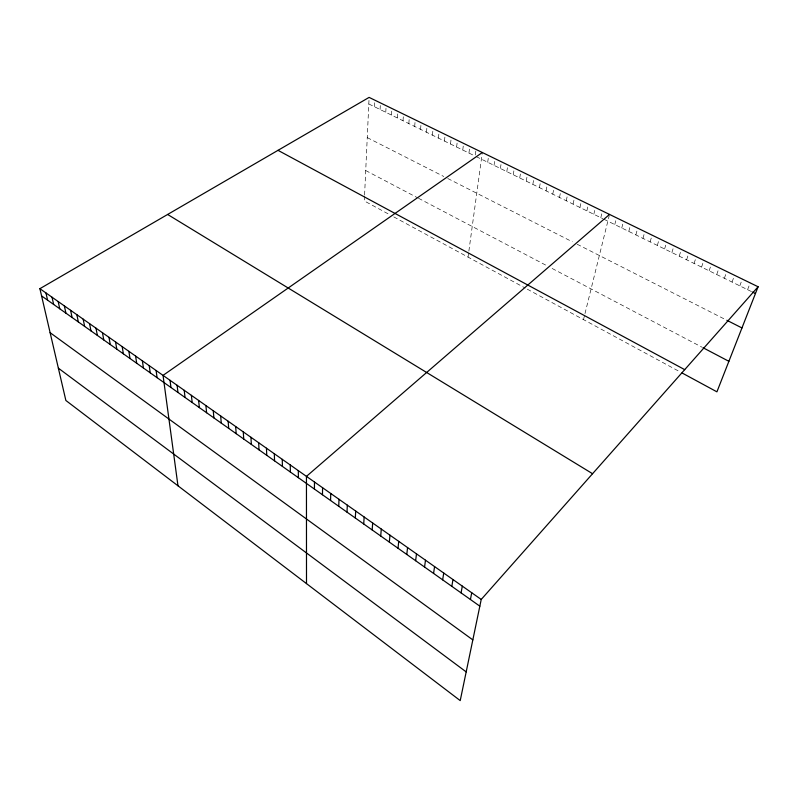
<?xml version="1.0" encoding="UTF-8"?>
<svg xmlns="http://www.w3.org/2000/svg" width="798" height="798" viewBox="0 0 798 798"><rect width="100%" height="100%" fill="white"/><g stroke="black" fill="none" stroke-linecap="round" stroke-linejoin="round"><path stroke-width="0.6" stroke-dasharray="3.99 2.99" d="M364.536 195.989L364.307 200.946L389.514 214.592M364.586 194.981L369.115 97.396M374.432 106.723L374.761 100.149M380.077 109.496L380.437 102.912M385.763 112.279L386.152 105.695M391.479 115.082L391.898 108.488M397.234 117.905L397.683 111.301M403.01 120.737L403.499 114.134M408.835 123.59L409.344 116.987M414.681 126.463L415.229 119.85M420.576 129.346L421.144 122.722M426.491 132.249L427.1 125.625M432.446 135.171L433.085 128.538M438.441 138.104L439.109 131.471M444.466 141.066L445.174 134.423M450.531 144.039L451.269 137.396M456.636 147.032L457.404 140.378M462.77 150.034L463.578 143.381M468.945 153.066L469.793 146.403M475.309 155.002L476.037 149.445M468.047 257.106L468.596 253.116M468.865 251.111L482.321 152.508M487.698 162.253L488.645 155.59M494.032 165.356L495.009 158.682M500.396 168.478L501.413 161.804M506.8 171.62L507.857 164.937M513.244 174.782L514.341 168.089M519.727 177.954L520.855 171.271M526.251 181.156L527.418 174.463M532.825 184.378L534.032 177.675M539.428 187.62L540.675 180.917M546.071 190.872L547.358 184.168M552.765 194.153L554.091 187.45M559.498 197.455L560.864 190.742M566.271 200.777L567.677 194.064M573.094 204.118L574.54 197.405M579.956 207.48L581.443 200.757M586.859 210.872L588.395 204.148M593.812 214.273L595.388 207.55M600.804 217.704L602.43 210.971M583.508 319.609L584.495 315.609M584.984 313.604L609.233 215.55M614.779 224.557L616.495 217.824M621.762 227.979L623.517 221.236M628.784 231.42L630.58 224.677M635.856 234.891L637.702 228.148M642.969 238.373L644.854 231.629M650.131 241.884L652.066 235.141M657.333 245.425L659.318 238.672M664.584 248.976L666.619 242.223M671.886 252.557L673.971 245.804M679.238 256.158L681.362 249.405M686.629 259.789L688.814 253.026M694.08 263.43L696.305 256.677M701.572 267.111L703.846 260.348M709.113 270.811L711.447 264.048M716.714 274.532L719.088 267.769M724.355 278.283L726.788 271.519M732.055 282.053L734.539 275.29M739.796 285.854L742.34 279.081M747.596 289.674L750.19 282.911M368.806 103.969L474.122 155.6M476.207 156.617L602.819 218.692M603.827 219.191L751.526 291.599M367.25 137.615L443.818 176.508M447.758 178.503L572.346 241.794M577.124 244.218L725.801 319.739M365.723 170.543L417.554 197.774M418.491 198.263L545.732 265.106M552.096 268.447L701.991 347.19M393.783 216.906L525.214 288.048M527.229 289.145L680.096 371.898"/><path stroke-width="1.2" d="M314.432 489.074L314.482 482.032M322.472 494.76L322.582 487.738M330.572 500.506L330.751 493.483M338.751 506.291L338.99 499.289M347 512.126L347.31 505.144M355.319 518.022L355.689 511.049M363.718 523.957L364.147 517.004M372.177 529.952L372.676 523.009M380.716 535.997L381.284 529.074M389.334 542.101L389.973 535.189M398.022 548.246L398.731 541.353M406.79 554.46L407.569 547.578M415.638 560.715L416.486 553.862M424.566 567.039L425.484 560.196M433.573 573.413L434.571 566.59M442.661 579.847L443.728 573.044M451.828 586.34L452.975 579.557M461.074 592.884L462.311 586.131M470.421 599.498L471.728 592.754M758.1 286.761L481.234 599.448L460.217 700.604L65.865 400.476L39.9 288.676L369.115 97.396L758.1 286.761L716.923 391.838L682.051 372.955M609.512 214.423L306.452 476.376L306.502 583.617M482.321 152.508L163.031 375.379L177.974 485.802M752.504 292.078L755.447 293.524M726.868 320.277L741.96 327.948M703.018 347.719L728.883 361.314M278.003 150.333L684.704 369.644M167.63 214.463L592.565 473.713M39.9 288.676L481.234 599.448M41.586 295.918L479.837 606.171M50.114 332.676L472.835 639.896M58.354 368.157L466.182 671.896M45.945 292.936L47.591 300.178M52.03 297.225L53.656 304.467M58.174 301.544L59.75 308.786M64.349 305.903L65.905 313.135M70.583 310.282L72.099 317.524M76.857 314.701L78.344 321.943M83.182 319.16L84.628 326.392M89.556 323.649L90.962 330.881M95.979 328.168L97.356 335.399M102.453 332.726L103.79 339.958M108.967 337.315L110.274 344.546M115.54 341.943L116.807 349.175M122.164 346.611L123.391 353.833M128.847 351.31L130.024 358.531M135.57 356.048L136.717 363.27M142.353 360.826L143.46 368.038M149.196 365.644L150.253 372.856M156.079 370.491L157.106 377.703M170.034 380.317L170.962 387.509M177.086 385.284L177.974 392.476M184.208 390.292L185.046 397.484M191.38 395.349L192.178 402.531M198.612 400.436L199.36 407.618M205.904 405.574L206.602 412.746M213.256 410.751L213.904 417.913M220.667 415.967L221.275 423.13M228.138 421.234L228.697 428.376M235.679 426.541L236.178 433.683M243.28 431.888L243.729 439.02M250.941 437.284L251.34 444.416M258.672 442.73L259.021 449.843M266.462 448.217L266.751 455.329M274.322 453.753L274.562 460.845M282.253 459.339L282.432 466.421M290.253 464.965L290.372 472.047M298.312 470.65L298.382 477.713"/></g></svg>
